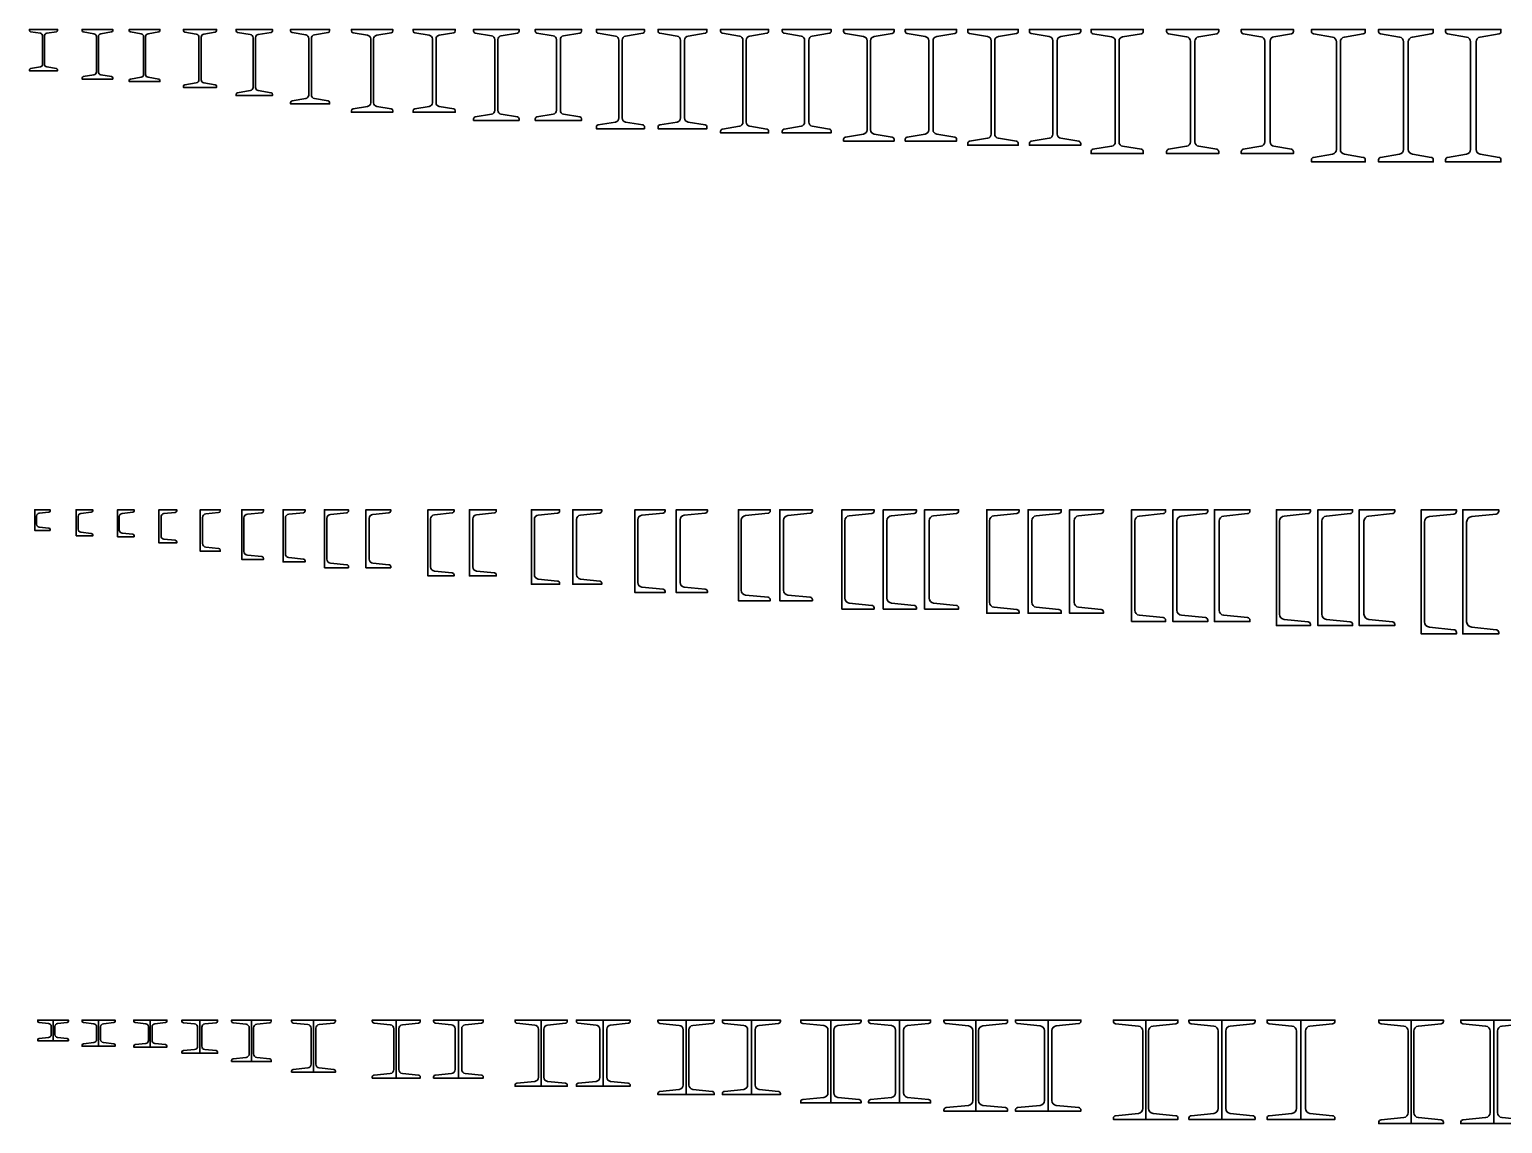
# Model space of a CAD drawing. Header units: millimetres. Extents: x 0 to 76984, y 0 to 13707.
# Drawn here: x 19529 to 23088, y 7452 to 10096 of the extents above; entities that cross this region are included whole.
import ezdxf

# ---------------------------------------------------------------- set-up
doc = ezdxf.new("R2010")
doc.units = ezdxf.units.MM
for name, color, linetype, lineweight in [('1粗实线', 1, 'Continuous', 30), ('5文本', 4, 'Continuous', 18), ('6标注线', 3, 'Continuous', 13)]:
    doc.layers.add(name, color=color, linetype=linetype, lineweight=lineweight)

# ---------------------------------------------------------------- blocks, each defined once
blk = doc.blocks.new('工12.6小肋block', base_point=(200, 0))
at = {"layer": '1粗实线'}
blk.add_lwpolyline([(208.3, 115.7), (234.1, 120, 0.366629), (237, 123.4), (237, 126), (163, 126), (163, 123.4, 0.366629), (165.9, 120), (191.7, 115.7, -0.366629), (197.5, 108.8), (197.5, 17.2, -0.366629), (191.7, 10.3), (165.9, 6, 0.366629), (163, 2.6), (163, 0), (237, 0), (237, 2.6, 0.366629), (234.1, 6), (208.3, 10.3, -0.366629), (202.5, 17.2), (202.5, 108.8, -0.366629)], format="xyb", close=True, dxfattribs=at)
blk = doc.blocks.new('工14小肋block', base_point=(300, 0))
at = {"layer": '1粗实线'}
blk.add_lwpolyline([(309, 11.2, -0.366629), (302.8, 18.6), (302.8, 121.4, -0.366629), (309, 128.8), (336.8, 133.5, 0.366629), (340, 137.2), (340, 140), (260, 140), (260, 137.2, 0.366629), (263.2, 133.5), (291, 128.8, -0.366629), (297.2, 121.4), (297.2, 18.6, -0.366629), (291, 11.2), (263.2, 6.5, 0.366629), (260, 2.8), (260, 0), (340, 0), (340, 2.8, 0.366629), (336.8, 6.5)], format="xyb", close=True, dxfattribs=at)
blk = doc.blocks.new('工16小肋block', base_point=(400, 0))
at = {"layer": '1粗实线'}
blk.add_lwpolyline([(409.7, 147.8), (440.7, 153, 0.366629), (444, 156.9), (444, 160), (356, 160), (356, 156.9, 0.366629), (359.3, 153), (390.3, 147.8, -0.366629), (397, 139.9), (397, 20.1, -0.366629), (390.3, 12.2), (359.3, 7, 0.366629), (356, 3.1), (356, 0), (444, 0), (444, 3.1, 0.366629), (440.7, 7), (409.7, 12.2, -0.366629), (403, 20.1), (403, 139.9, -0.366629)], format="xyb", close=True, dxfattribs=at)
blk = doc.blocks.new('工18小肋block', base_point=(500, 0))
at = {"layer": '1粗实线'}
blk.add_lwpolyline([(543.4, 7.7), (510.4, 13.2, -0.366629), (503.2, 21.5), (503.2, 158.5, -0.366629), (510.4, 166.8), (543.4, 172.3, 0.366629), (547, 176.6), (547, 180), (453, 180), (453, 176.6, 0.366629), (456.6, 172.3), (489.6, 166.8, -0.366629), (496.8, 158.5), (496.8, 21.5, -0.366629), (489.6, 13.2), (456.6, 7.7, 0.366629), (453, 3.4), (453, 0), (547, 0), (547, 3.4, 0.366629)], format="xyb", close=True, dxfattribs=at)
blk = doc.blocks.new('工12小肋block', base_point=(100, 0))
at = {"layer": '1粗实线'}
blk.add_lwpolyline([(108.3, 109.7), (134.1, 114, 0.366629), (137, 117.4), (137, 120), (63, 120), (63, 117.4, 0.366629), (65.9, 114), (91.7, 109.7, -0.366629), (97.5, 102.8), (97.5, 17.2, -0.366629), (91.7, 10.3), (65.9, 6, 0.366629), (63, 2.6), (63, 0), (137, 0), (137, 2.6, 0.366629), (134.1, 6), (108.3, 10.3, -0.366629), (102.5, 17.2), (102.5, 102.8, -0.366629)], format="xyb", close=True, dxfattribs=at)
blk = doc.blocks.new('工20a小肋block', base_point=(600, 0))
at = {"layer": '1粗实线'}
blk.add_lwpolyline([(611, 186), (646.2, 191.8, 0.366629), (650, 196.3), (650, 200), (550, 200), (550, 196.3, 0.366629), (553.8, 191.8), (589, 186, -0.366629), (596.5, 177.1), (596.5, 22.9, -0.366629), (589, 14), (553.8, 8.2, 0.366629), (550, 3.7), (550, 0), (650, 0), (650, 3.7, 0.366629), (646.2, 8.2), (611, 14, -0.366629), (603.5, 22.9), (603.5, 177.1, -0.366629)], format="xyb", close=True, dxfattribs=at)
blk = doc.blocks.new('工20b小肋block', base_point=(800, 0))
at = {"layer": '1粗实线'}
blk.add_lwpolyline([(812, 186), (847.2, 191.8, 0.366629), (851, 196.3), (851, 200), (749, 200), (749, 196.3, 0.366629), (752.8, 191.8), (788, 186, -0.366629), (795.5, 177.1), (795.5, 22.9, -0.366629), (788, 14), (752.8, 8.2, 0.366629), (749, 3.7), (749, 0), (851, 0), (851, 3.7, 0.366629), (847.2, 8.2), (812, 14, -0.366629), (804.5, 22.9), (804.5, 177.1, -0.366629)], format="xyb", close=True, dxfattribs=at)
blk = doc.blocks.new('工22a小肋block', base_point=(950, 0))
at = {"layer": '1粗实线'}
blk.add_lwpolyline([(1001, 211.3, 0.366629), (1005, 216), (1005, 220), (895, 220), (895, 216, 0.366629), (899, 211.3), (938.3, 204.8, -0.366629), (946.2, 195.4), (946.2, 24.6, -0.366629), (938.3, 15.2), (899, 8.7, 0.366629), (895, 4), (895, 0), (1005, 0), (1005, 4, 0.366629), (1001, 8.7), (961.7, 15.2, -0.366629), (953.8, 24.6), (953.8, 195.4, -0.366629), (961.7, 204.8)], format="xyb", close=True, dxfattribs=at)
blk = doc.blocks.new('工22b小肋block', base_point=(1100, 0))
at = {"layer": '1粗实线'}
blk.add_lwpolyline([(1156, 216), (1156, 220), (1044, 220), (1044, 216, 0.366629), (1048, 211.3), (1087.3, 204.8, -0.366629), (1095.2, 195.4), (1095.2, 24.6, -0.366629), (1087.3, 15.2), (1048, 8.7, 0.366629), (1044, 4), (1044, 0), (1156, 0), (1156, 4, 0.366629), (1152, 8.7), (1112.7, 15.2, -0.366629), (1104.8, 24.6), (1104.8, 195.4, -0.366629), (1112.7, 204.8), (1152, 211.3, 0.366629)], format="xyb", close=True, dxfattribs=at)
blk = doc.blocks.new('工24a小肋block', base_point=(1250, 0))
at = {"layer": '1粗实线'}
blk.add_lwpolyline([(1262.4, 223.9), (1303.8, 230.8, 0.366629), (1308, 235.7), (1308, 240), (1192, 240), (1192, 235.7, 0.366629), (1196.2, 230.8), (1237.6, 223.9, -0.366629), (1246, 214), (1246, 26, -0.366629), (1237.6, 16.1), (1196.2, 9.2, 0.366629), (1192, 4.3), (1192, 0), (1308, 0), (1308, 4.3, 0.366629), (1303.8, 9.2), (1262.4, 16.1, -0.366629), (1254, 26), (1254, 214, -0.366629)], format="xyb", close=True, dxfattribs=at)
blk = doc.blocks.new('工24b小肋block', base_point=(1400, 0))
at = {"layer": '1粗实线'}
blk.add_lwpolyline([(1413.4, 223.9), (1454.8, 230.8, 0.366629), (1459, 235.7), (1459, 240), (1341, 240), (1341, 235.7, 0.366629), (1345.2, 230.8), (1386.6, 223.9, -0.366629), (1395, 214), (1395, 26, -0.366629), (1386.6, 16.1), (1345.2, 9.2, 0.366629), (1341, 4.3), (1341, 0), (1459, 0), (1459, 4.3, 0.366629), (1454.8, 9.2), (1413.4, 16.1, -0.366629), (1405, 26), (1405, 214, -0.366629)], format="xyb", close=True, dxfattribs=at)
blk = doc.blocks.new('工25a小肋block', base_point=(1550, 0))
at = {"layer": '1粗实线'}
blk.add_lwpolyline([(1554, 224, -0.366629), (1562.4, 233.9), (1603.8, 240.8, 0.366629), (1608, 245.7), (1608, 250), (1492, 250), (1492, 245.7, 0.366629), (1496.2, 240.8), (1537.6, 233.9, -0.366629), (1546, 224), (1546, 26, -0.366629), (1537.6, 16.1), (1496.2, 9.2, 0.366629), (1492, 4.3), (1492, 0), (1608, 0), (1608, 4.3, 0.366629), (1603.8, 9.2), (1562.4, 16.1, -0.366629), (1554, 26)], format="xyb", close=True, dxfattribs=at)
blk = doc.blocks.new('工25b小肋block', base_point=(1700, 0))
at = {"layer": '1粗实线'}
blk.add_lwpolyline([(1713.4, 233.9), (1754.8, 240.8, 0.366629), (1759, 245.7), (1759, 250), (1641, 250), (1641, 245.7, 0.366629), (1645.2, 240.8), (1686.6, 233.9, -0.366629), (1695, 224), (1695, 26, -0.366629), (1686.6, 16.1), (1645.2, 9.2, 0.366629), (1641, 4.3), (1641, 0), (1759, 0), (1759, 4.3, 0.366629), (1754.8, 9.2), (1713.4, 16.1, -0.366629), (1705, 26), (1705, 224, -0.366629)], format="xyb", close=True, dxfattribs=at)
blk = doc.blocks.new('工27a小肋block', base_point=(1850, 0))
at = {"layer": '1粗实线'}
blk.add_lwpolyline([(1911, 265.5), (1911, 270), (1789, 270), (1789, 265.5, 0.366629), (1793.4, 260.3), (1837, 253, -0.366629), (1845.8, 242.7), (1845.8, 27.3, -0.366629), (1837, 17), (1793.4, 9.7, 0.366629), (1789, 4.5), (1789, 0), (1911, 0), (1911, 4.5, 0.366629), (1906.6, 9.7), (1863, 17, -0.366629), (1854.2, 27.3), (1854.2, 242.7, -0.366629), (1863, 253), (1906.6, 260.3, 0.366629)], format="xyb", close=True, dxfattribs=at)
blk = doc.blocks.new('工27b小肋block', base_point=(2000, 0))
at = {"layer": '1粗实线'}
blk.add_lwpolyline([(2057.6, 260.3, 0.366629), (2062, 265.5), (2062, 270), (1938, 270), (1938, 265.5, 0.366629), (1942.4, 260.3), (1986, 253, -0.366629), (1994.8, 242.7), (1994.8, 27.3, -0.366629), (1986, 17), (1942.4, 9.7, 0.366629), (1938, 4.5), (1938, 0), (2062, 0), (2062, 4.5, 0.366629), (2057.6, 9.7), (2014, 17, -0.366629), (2005.2, 27.3), (2005.2, 242.7, -0.366629), (2014, 253)], format="xyb", close=True, dxfattribs=at)
blk = doc.blocks.new('工28a小肋block', base_point=(2150, 0))
at = {"layer": '1粗实线'}
blk.add_lwpolyline([(2163, 263), (2206.6, 270.3, 0.366629), (2211, 275.5), (2211, 280), (2089, 280), (2089, 275.5, 0.366629), (2093.4, 270.3), (2137, 263, -0.366629), (2145.8, 252.7), (2145.8, 27.3, -0.366629), (2137, 17), (2093.4, 9.7, 0.366629), (2089, 4.5), (2089, 0), (2211, 0), (2211, 4.5, 0.366629), (2206.6, 9.7), (2163, 17, -0.366629), (2154.2, 27.3), (2154.2, 252.7, -0.366629)], format="xyb", close=True, dxfattribs=at)
blk = doc.blocks.new('工28b小肋block', base_point=(2300, 0))
at = {"layer": '1粗实线'}
blk.add_lwpolyline([(2314, 263), (2357.6, 270.3, 0.366629), (2362, 275.5), (2362, 280), (2238, 280), (2238, 275.5, 0.366629), (2242.4, 270.3), (2286, 263, -0.366629), (2294.8, 252.7), (2294.8, 27.3, -0.366629), (2286, 17), (2242.4, 9.7, 0.366629), (2238, 4.5), (2238, 0), (2362, 0), (2362, 4.5, 0.366629), (2357.6, 9.7), (2314, 17, -0.366629), (2305.2, 27.3), (2305.2, 252.7, -0.366629)], format="xyb", close=True, dxfattribs=at)
blk = doc.blocks.new('工30a小肋block', base_point=(2450, 0))
at = {"layer": '1粗实线'}
blk.add_lwpolyline([(2454.5, 271.8, -0.366629), (2463.3, 282.2), (2508.6, 289.7, 0.366629), (2513, 295), (2513, 300), (2387, 300), (2387, 295, 0.366629), (2391.4, 289.7), (2436.7, 282.2, -0.366629), (2445.5, 271.8), (2445.5, 28.2, -0.366629), (2436.7, 17.8), (2391.4, 10.3, 0.366629), (2387, 5), (2387, 0), (2513, 0), (2513, 5, 0.366629), (2508.6, 10.3), (2463.3, 17.8, -0.366629), (2454.5, 28.2)], format="xyb", close=True, dxfattribs=at)
blk = doc.blocks.new('槽5小肋block', base_point=(-500, 0))
at = {"layer": '1粗实线'}
blk.add_lwpolyline([(-489.2, 42), (-466.2, 44.3, 0.385314), (-463, 47.8), (-463, 50), (-500, 50), (-500, 0), (-463, 0), (-463, 2.2, 0.385314), (-466.2, 5.7), (-489.2, 8, -0.385314), (-495.5, 15), (-495.5, 35, -0.385314)], format="xyb", close=True, dxfattribs=at)
blk = doc.blocks.new('槽6.3小肋block', base_point=(100, -500))
at = {"layer": '1粗实线'}
blk.add_lwpolyline([(100, -500), (140, -500), (140, -497.7, 0.385314), (136.6, -493.9), (111.6, -491.4, -0.385314), (104.8, -484), (104.8, -453, -0.385314), (111.6, -445.6), (136.6, -443.1, 0.385314), (140, -439.3), (140, -437), (100, -437)], format="xyb", close=True, dxfattribs=at)
blk = doc.blocks.new('槽6.5小肋block', base_point=(200, -500))
at = {"layer": '1粗实线'}
blk.add_lwpolyline([(200, -500), (240, -500), (240, -497.7, 0.385314), (236.6, -493.9), (211.1, -491.4, -0.385314), (204.3, -483.9), (204.3, -451.1, -0.385314), (211.1, -443.6), (236.6, -441.1, 0.385314), (240, -437.3), (240, -435), (200, -435)], format="xyb", close=True, dxfattribs=at)
blk = doc.blocks.new('槽10小肋block', base_point=(400, -500))
at = {"layer": '1粗实线'}
blk.add_lwpolyline([(444.2, -406.7, 0.385314), (448, -402.6), (448, -400), (400, -400), (400, -500), (448, -500), (448, -497.4, 0.385314), (444.2, -493.3), (413, -490.1, -0.385314), (405.3, -481.7), (405.3, -418.3, -0.385314), (413, -409.9)], format="xyb", close=True, dxfattribs=at)
blk = doc.blocks.new('槽12小肋block', base_point=(500, -500))
at = {"layer": '1粗实线'}
blk.add_lwpolyline([(548.9, -493), (513.6, -489.4, -0.385314), (505.5, -480.5), (505.5, -399.5, -0.385314), (513.6, -390.6), (548.9, -387, 0.385314), (553, -382.6), (553, -380), (500, -380), (500, -500), (553, -500), (553, -497.4, 0.385314)], format="xyb", close=True, dxfattribs=at)
blk = doc.blocks.new('槽12.6小肋block', base_point=(600, -500))
at = {"layer": '1粗实线'}
blk.add_lwpolyline([(648.9, -493), (613.6, -489.4, -0.385314), (605.5, -480.5), (605.5, -393.5, -0.385314), (613.6, -384.6), (648.9, -381, 0.385314), (653, -376.6), (653, -374), (600, -374), (600, -500), (653, -500), (653, -497.4, 0.385314)], format="xyb", close=True, dxfattribs=at)
blk = doc.blocks.new('槽14a小肋block', base_point=(700, -500))
at = {"layer": '1粗实线'}
blk.add_lwpolyline([(700, -500), (758, -500), (758, -497.4, 0.385314), (753.7, -492.7), (714.6, -488.8, -0.385314), (706, -479.3), (706, -380.7, -0.385314), (714.6, -371.2), (753.7, -367.3, 0.385314), (758, -362.6), (758, -360), (700, -360)], format="xyb", close=True, dxfattribs=at)
blk = doc.blocks.new('槽14b小肋block', base_point=(800, -500))
at = {"layer": '1粗实线'}
blk.add_lwpolyline([(800, -500), (860, -500), (860, -497.4, 0.385314), (855.7, -492.7), (816.6, -488.8, -0.385314), (808, -479.3), (808, -380.7, -0.385314), (816.6, -371.2), (855.7, -367.3, 0.385314), (860, -362.6), (860, -360), (800, -360)], format="xyb", close=True, dxfattribs=at)
blk = doc.blocks.new('槽16a小肋block', base_point=(900, -500))
at = {"layer": '1粗实线'}
blk.add_lwpolyline([(915.5, -351.9), (958.5, -347.6, 0.385314), (963, -342.7), (963, -340), (900, -340), (900, -500), (963, -500), (963, -497.3, 0.385314), (958.5, -492.4), (915.5, -488.1, -0.385314), (906.5, -478.1), (906.5, -361.9, -0.385314)], format="xyb", close=True, dxfattribs=at)
blk = doc.blocks.new('槽16b小肋block', base_point=(1000, -500))
at = {"layer": '1粗实线'}
blk.add_lwpolyline([(1060.5, -347.6, 0.385314), (1065, -342.7), (1065, -340), (1000, -340), (1000, -500), (1065, -500), (1065, -497.3, 0.385314), (1060.5, -492.4), (1017.5, -488.1, -0.385314), (1008.5, -478.1), (1008.5, -361.9, -0.385314), (1017.5, -351.9)], format="xyb", close=True, dxfattribs=at)
blk = doc.blocks.new('槽18a小肋block', base_point=(1100, -500))
at = {"layer": '1粗实线'}
blk.add_lwpolyline([(1163.3, -327.9, 0.385314), (1168, -322.7), (1168, -320), (1100, -320), (1100, -500), (1168, -500), (1168, -497.3, 0.385314), (1163.3, -492.1), (1116.5, -487.4, -0.385314), (1107, -476.9), (1107, -343.1, -0.385314), (1116.5, -332.6)], format="xyb", close=True, dxfattribs=at)
blk = doc.blocks.new('槽18b小肋block', base_point=(1200, -500))
at = {"layer": '1粗实线'}
blk.add_lwpolyline([(1218.5, -332.6), (1265.3, -327.9, 0.385314), (1270, -322.7), (1270, -320), (1200, -320), (1200, -500), (1270, -500), (1270, -497.3, 0.385314), (1265.3, -492.1), (1218.5, -487.4, -0.385314), (1209, -476.9), (1209, -343.1, -0.385314)], format="xyb", close=True, dxfattribs=at)
blk = doc.blocks.new('槽20a小肋block', base_point=(1300, -500))
at = {"layer": '1粗实线'}
blk.add_lwpolyline([(1368, -308.2, 0.385314), (1373, -302.7), (1373, -300), (1300, -300), (1300, -500), (1373, -500), (1373, -497.3, 0.385314), (1368, -491.8), (1316.9, -486.7, -0.385314), (1307, -475.7), (1307, -324.3, -0.385314), (1316.9, -313.3)], format="xyb", close=True, dxfattribs=at)
blk = doc.blocks.new('槽20b小肋block', base_point=(1400, -500))
at = {"layer": '1粗实线'}
blk.add_lwpolyline([(1418.9, -313.3), (1470, -308.2, 0.385314), (1475, -302.7), (1475, -300), (1400, -300), (1400, -500), (1475, -500), (1475, -497.3, 0.385314), (1470, -491.8), (1418.9, -486.7, -0.385314), (1409, -475.7), (1409, -324.3, -0.385314)], format="xyb", close=True, dxfattribs=at)
blk = doc.blocks.new('槽22a小肋block', base_point=(1500, -500))
at = {"layer": '1粗实线'}
blk.add_lwpolyline([(1571.8, -288.5, 0.385314), (1577, -282.8), (1577, -280), (1500, -280), (1500, -500), (1577, -500), (1577, -497.2, 0.385314), (1571.8, -491.5), (1517.4, -486, -0.385314), (1507, -474.6), (1507, -305.4, -0.385314), (1517.4, -294)], format="xyb", close=True, dxfattribs=at)
blk = doc.blocks.new('槽22b小肋block', base_point=(1600, -500))
at = {"layer": '1粗实线'}
blk.add_lwpolyline([(1673.8, -491.5), (1619.4, -486, -0.385314), (1609, -474.6), (1609, -305.4, -0.385314), (1619.4, -294), (1673.8, -288.5, 0.385314), (1679, -282.8), (1679, -280), (1600, -280), (1600, -500), (1679, -500), (1679, -497.2, 0.385314)], format="xyb", close=True, dxfattribs=at)
blk = doc.blocks.new('槽24a小肋block', base_point=(1700, -500))
at = {"layer": '1粗实线'}
blk.add_lwpolyline([(1717.8, -274.5), (1772.6, -269, 0.385314), (1778, -263), (1778, -260), (1700, -260), (1700, -500), (1778, -500), (1778, -497, 0.385314), (1772.6, -491), (1717.8, -485.5, -0.385314), (1707, -473.6), (1707, -286.4, -0.385314)], format="xyb", close=True, dxfattribs=at)
blk = doc.blocks.new('槽24b小肋block', base_point=(1800, -500))
at = {"layer": '1粗实线'}
blk.add_lwpolyline([(1800, -500), (1880, -500), (1880, -497, 0.385314), (1874.6, -491), (1819.8, -485.5, -0.385314), (1809, -473.6), (1809, -286.4, -0.385314), (1819.8, -274.5), (1874.6, -269, 0.385314), (1880, -263), (1880, -260), (1800, -260)], format="xyb", close=True, dxfattribs=at)
blk = doc.blocks.new('槽24c小肋block', base_point=(1900, -500))
at = {"layer": '1粗实线'}
blk.add_lwpolyline([(1976.6, -269, 0.385314), (1982, -263), (1982, -260), (1900, -260), (1900, -500), (1982, -500), (1982, -497, 0.385314), (1976.6, -491), (1921.8, -485.5, -0.385314), (1911, -473.6), (1911, -286.4, -0.385314), (1921.8, -274.5)], format="xyb", close=True, dxfattribs=at)
blk = doc.blocks.new('槽25a小肋block', base_point=(2000, -500))
at = {"layer": '1粗实线'}
blk.add_lwpolyline([(2078, -253), (2078, -250), (2000, -250), (2000, -500), (2078, -500), (2078, -497, 0.385314), (2072.6, -491), (2017.8, -485.5, -0.385314), (2007, -473.6), (2007, -276.4, -0.385314), (2017.8, -264.5), (2072.6, -259, 0.385314)], format="xyb", close=True, dxfattribs=at)
blk = doc.blocks.new('槽25b小肋block', base_point=(2100, -500))
at = {"layer": '1粗实线'}
blk.add_lwpolyline([(2174.6, -491), (2119.8, -485.5, -0.385314), (2109, -473.6), (2109, -276.4, -0.385314), (2119.8, -264.5), (2174.6, -259, 0.385314), (2180, -253), (2180, -250), (2100, -250), (2100, -500), (2180, -500), (2180, -497, 0.385314)], format="xyb", close=True, dxfattribs=at)
blk = doc.blocks.new('槽25c小肋block', base_point=(2200, -500))
at = {"layer": '1粗实线'}
blk.add_lwpolyline([(2282, -253), (2282, -250), (2200, -250), (2200, -500), (2282, -500), (2282, -497, 0.385314), (2276.6, -491), (2221.8, -485.5, -0.385314), (2211, -473.6), (2211, -276.4, -0.385314), (2221.8, -264.5), (2276.6, -259, 0.385314)], format="xyb", close=True, dxfattribs=at)
blk = doc.blocks.new('槽27a小肋block', base_point=(2300, -500))
at = {"layer": '1粗实线'}
blk.add_lwpolyline([(2300, -500), (2382, -500), (2382, -496.8, 0.385314), (2376.4, -490.7), (2318.8, -484.9, -0.385314), (2307.5, -472.5), (2307.5, -257.5, -0.385314), (2318.8, -245.1), (2376.4, -239.3, 0.385314), (2382, -233.2), (2382, -230), (2300, -230)], format="xyb", close=True, dxfattribs=at)
blk = doc.blocks.new('槽27b小肋block', base_point=(2400, -500))
at = {"layer": '1粗实线'}
blk.add_lwpolyline([(2420.8, -484.9, -0.385314), (2409.5, -472.5), (2409.5, -257.5, -0.385314), (2420.8, -245.1), (2478.4, -239.3, 0.385314), (2484, -233.2), (2484, -230), (2400, -230), (2400, -500), (2484, -500), (2484, -496.8, 0.385314), (2478.4, -490.7)], format="xyb", close=True, dxfattribs=at)
blk = doc.blocks.new('槽27c小肋block', base_point=(2500, -500))
at = {"layer": '1粗实线'}
blk.add_lwpolyline([(2522.8, -245.1), (2580.4, -239.3, 0.385314), (2586, -233.2), (2586, -230), (2500, -230), (2500, -500), (2586, -500), (2586, -496.8, 0.385314), (2580.4, -490.7), (2522.8, -484.9, -0.385314), (2511.5, -472.5), (2511.5, -257.5, -0.385314)], format="xyb", close=True, dxfattribs=at)
blk = doc.blocks.new('槽28a小肋block', base_point=(2600, -500))
at = {"layer": '1粗实线'}
blk.add_lwpolyline([(2676.4, -229.3, 0.385314), (2682, -223.2), (2682, -220), (2600, -220), (2600, -500), (2682, -500), (2682, -496.8, 0.385314), (2676.4, -490.7), (2618.8, -484.9, -0.385314), (2607.5, -472.5), (2607.5, -247.5, -0.385314), (2618.8, -235.1)], format="xyb", close=True, dxfattribs=at)
blk = doc.blocks.new('槽28b小肋block', base_point=(2700, -500))
at = {"layer": '1粗实线'}
blk.add_lwpolyline([(2720.8, -484.9, -0.385314), (2709.5, -472.5), (2709.5, -247.5, -0.385314), (2720.8, -235.1), (2778.4, -229.3, 0.385314), (2784, -223.2), (2784, -220), (2700, -220), (2700, -500), (2784, -500), (2784, -496.8, 0.385314), (2778.4, -490.7)], format="xyb", close=True, dxfattribs=at)
blk = doc.blocks.new('槽28c小肋block', base_point=(2800, -500))
at = {"layer": '1粗实线'}
blk.add_lwpolyline([(2880.4, -229.3, 0.385314), (2886, -223.2), (2886, -220), (2800, -220), (2800, -500), (2886, -500), (2886, -496.8, 0.385314), (2880.4, -490.7), (2822.8, -484.9, -0.385314), (2811.5, -472.5), (2811.5, -247.5, -0.385314), (2822.8, -235.1)], format="xyb", close=True, dxfattribs=at)
blk = doc.blocks.new('槽30a小肋block', base_point=(2900, -500))
at = {"layer": '1粗实线'}
blk.add_lwpolyline([(2978.9, -210.2, 0.385314), (2985, -203.5), (2985, -200), (2900, -200), (2900, -500), (2985, -500), (2985, -496.5, 0.385314), (2978.9, -489.8), (2919.7, -483.8, -0.385314), (2907.5, -470.4), (2907.5, -229.6, -0.385314), (2919.7, -216.2)], format="xyb", close=True, dxfattribs=at)
blk = doc.blocks.new('槽30b小肋block', base_point=(3000, -500))
at = {"layer": '1粗实线'}
blk.add_lwpolyline([(3080.9, -489.8), (3021.7, -483.8, -0.385314), (3009.5, -470.4), (3009.5, -229.6, -0.385314), (3021.7, -216.2), (3080.9, -210.2, 0.385314), (3087, -203.5), (3087, -200), (3000, -200), (3000, -500), (3087, -500), (3087, -496.5, 0.385314)], format="xyb", close=True, dxfattribs=at)
blk = doc.blocks.new('槽8小肋block', base_point=(300, -500))
at = {"layer": '1粗实线'}
blk.add_lwpolyline([(312.2, -429.2), (339.4, -426.5, 0.385314), (343, -422.5), (343, -420), (300, -420), (300, -500), (343, -500), (343, -497.5, 0.385314), (339.4, -493.5), (312.2, -490.8, -0.385314), (305, -482.9), (305, -437.1, -0.385314)], format="xyb", close=True, dxfattribs=at)
blk = doc.blocks.new('双槽5小肋block')
at = {"layer": '1粗实线'}
blk.add_lwpolyline([(-10.8, 42, -0.385314), (-4.5, 35), (-4.5, 15, -0.385314), (-10.8, 8), (-33.8, 5.7, 0.385314), (-37, 2.2), (-37, 0), (37, 0), (37, 2.2, 0.385314), (33.8, 5.7), (10.8, 8, -0.385314), (4.5, 15), (4.5, 35, -0.385314), (10.8, 42), (33.8, 44.3, 0.385314), (37, 47.8), (37, 50), (-37, 50), (-37, 47.8, 0.385314), (-33.8, 44.3)], format="xyb", close=True, dxfattribs=at)
blk.add_lwpolyline([(0, 0), (0, 50)], dxfattribs=at)
blk = doc.blocks.new('双槽6.3小肋block')
at = {"layer": '1粗实线'}
blk.add_lwpolyline([(11.6, 54.4), (36.6, 56.9, 0.385314), (40, 60.7), (40, 63), (-40, 63), (-40, 60.7, 0.385314), (-36.6, 56.9), (-11.6, 54.4, -0.385314), (-4.8, 47), (-4.8, 16, -0.385314), (-11.6, 8.6), (-36.6, 6.1, 0.385314), (-40, 2.3), (-40, 0), (40, 0), (40, 2.3, 0.385314), (36.6, 6.1), (11.6, 8.6, -0.385314), (4.8, 16), (4.8, 47, -0.385314)], format="xyb", close=True, dxfattribs=at)
blk.add_lwpolyline([(0, 0), (0, 63)], dxfattribs=at)
blk = doc.blocks.new('双槽8小肋block', base_point=(1269.3, -683.5))
at = {"layer": '1粗实线'}
blk.add_lwpolyline([(1226.3, -683.5), (1312.3, -683.5), (1312.3, -681, 0.385314), (1308.7, -677), (1281.5, -674.3, -0.385314), (1274.3, -666.4), (1274.3, -620.6, -0.385314), (1281.5, -612.7), (1308.7, -610, 0.385314), (1312.3, -606), (1312.3, -603.5), (1226.3, -603.5), (1226.3, -606, 0.385314), (1229.9, -610), (1257.1, -612.7, -0.385314), (1264.3, -620.6), (1264.3, -666.4, -0.385314), (1257.1, -674.3), (1229.9, -677, 0.385314), (1226.3, -681)], format="xyb", close=True, dxfattribs=at)
blk.add_lwpolyline([(1269.3, -683.5), (1269.3, -603.5)], dxfattribs=at)
blk = doc.blocks.new('双槽10小肋block', base_point=(1402.1, -715.7))
at = {"layer": '1粗实线'}
blk.add_lwpolyline([(1354.1, -715.7), (1450.1, -715.7), (1450.1, -713.2, 0.385314), (1446.3, -709), (1415, -705.9, -0.385314), (1407.4, -697.4), (1407.4, -634.1, -0.385314), (1415, -625.6), (1446.3, -622.5, 0.385314), (1450.1, -618.3), (1450.1, -615.7), (1354.1, -615.7), (1354.1, -618.3, 0.385314), (1357.9, -622.5), (1389.1, -625.6, -0.385314), (1396.8, -634.1), (1396.8, -697.4, -0.385314), (1389.1, -705.9), (1357.9, -709, 0.385314), (1354.1, -713.2)], format="xyb", close=True, dxfattribs=at)
blk.add_lwpolyline([(1402.1, -715.7), (1402.1, -615.7)], dxfattribs=at)
blk = doc.blocks.new('双槽12.6小肋block', base_point=(1510.9, -738.1))
at = {"layer": '1粗实线'}
blk.add_lwpolyline([(1457.9, -738.1), (1563.9, -738.1), (1563.9, -735.6, 0.385314), (1559.8, -731.1), (1524.5, -727.6, -0.385314), (1516.4, -718.6), (1516.4, -631.7, -0.385314), (1524.5, -622.7), (1559.8, -619.2, 0.385314), (1563.9, -614.7), (1563.9, -612.1), (1457.9, -612.1), (1457.9, -614.7, 0.385314), (1462, -619.2), (1497.3, -622.7, -0.385314), (1505.4, -631.7), (1505.4, -718.6, -0.385314), (1497.3, -727.6), (1462, -731.1, 0.385314), (1457.9, -735.6)], format="xyb", close=True, dxfattribs=at)
blk.add_lwpolyline([(1510.9, -738.1), (1510.9, -612.1)], dxfattribs=at)
blk = doc.blocks.new('工10小肋block')
at = {"layer": '1粗实线'}
blk.add_lwpolyline([(7.7, 90.7), (31.2, 94.6, 0.366629), (34, 97.8), (34, 100), (-34, 100), (-34, 97.8, 0.366629), (-31.2, 94.6), (-7.7, 90.7, -0.366629), (-2.2, 84.2), (-2.2, 15.8, -0.366629), (-7.7, 9.3), (-31.2, 5.4, 0.366629), (-34, 2.2), (-34, 0), (34, 0), (34, 2.2, 0.366629), (31.2, 5.4), (7.7, 9.3, -0.366629), (2.2, 15.8), (2.2, 84.2, -0.366629)], format="xyb", close=True, dxfattribs=at)
blk = doc.blocks.new('双槽14b小肋block')
at = {"layer": '1粗实线'}
blk.add_lwpolyline([(-16.6, 128.8, -0.385314), (-8, 119.3), (-8, 20.7, -0.385314), (-16.6, 11.2), (-55.7, 7.3, 0.385314), (-60, 2.6), (-60, 0), (60, 0), (60, 2.6, 0.385314), (55.7, 7.3), (16.6, 11.2, -0.385314), (8, 20.7), (8, 119.3, -0.385314), (16.6, 128.8), (55.7, 132.7, 0.385314), (60, 137.4), (60, 140), (-60, 140), (-60, 137.4, 0.385314), (-55.7, 132.7)], format="xyb", close=True, dxfattribs=at)
blk.add_lwpolyline([(0, 0), (0, 140)], dxfattribs=at)
blk = doc.blocks.new('双槽14a小肋block')
at = {"layer": '1粗实线'}
blk.add_lwpolyline([(14.6, 128.8), (53.7, 132.7, 0.385314), (58, 137.4), (58, 140), (-58, 140), (-58, 137.4, 0.385314), (-53.7, 132.7), (-14.6, 128.8, -0.385314), (-6, 119.3), (-6, 20.7, -0.385314), (-14.6, 11.2), (-53.7, 7.3, 0.385314), (-58, 2.6), (-58, 0), (58, 0), (58, 2.6, 0.385314), (53.7, 7.3), (14.6, 11.2, -0.385314), (6, 20.7), (6, 119.3, -0.385314)], format="xyb", close=True, dxfattribs=at)
blk.add_lwpolyline([(0, 0), (0, 140)], dxfattribs=at)
blk = doc.blocks.new('双槽16a小肋block')
at = {"layer": '1粗实线'}
blk.add_lwpolyline([(58.5, 152.4, 0.385314), (63, 157.3), (63, 160), (-63, 160), (-63, 157.3, 0.385314), (-58.5, 152.4), (-15.5, 148.1, -0.385314), (-6.5, 138.1), (-6.5, 21.9, -0.385314), (-15.5, 11.9), (-58.5, 7.6, 0.385314), (-63, 2.7), (-63, 0), (63, 0), (63, 2.7, 0.385314), (58.5, 7.6), (15.5, 11.9, -0.385314), (6.5, 21.9), (6.5, 138.1, -0.385314), (15.5, 148.1)], format="xyb", close=True, dxfattribs=at)
blk.add_lwpolyline([(0, 0), (0, 160)], dxfattribs=at)
blk = doc.blocks.new('双槽16b小肋block')
at = {"layer": '1粗实线'}
blk.add_lwpolyline([(-17.5, 11.9), (-60.5, 7.6, 0.385314), (-65, 2.7), (-65, 0), (65, 0), (65, 2.7, 0.385314), (60.5, 7.6), (17.5, 11.9, -0.385314), (8.5, 21.9), (8.5, 138.1, -0.385314), (17.5, 148.1), (60.5, 152.4, 0.385314), (65, 157.3), (65, 160), (-65, 160), (-65, 157.3, 0.385314), (-60.5, 152.4), (-17.5, 148.1, -0.385314), (-8.5, 138.1), (-8.5, 21.9, -0.385314)], format="xyb", close=True, dxfattribs=at)
blk.add_lwpolyline([(0, 0), (0, 160)], dxfattribs=at)
blk = doc.blocks.new('双槽18a小肋block')
at = {"layer": '1粗实线'}
blk.add_lwpolyline([(-16.5, 167.4, -0.385314), (-7, 156.9), (-7, 23.1, -0.385314), (-16.5, 12.6), (-63.3, 7.9, 0.385314), (-68, 2.7), (-68, 0), (68, 0), (68, 2.7, 0.385314), (63.3, 7.9), (16.5, 12.6, -0.385314), (7, 23.1), (7, 156.9, -0.385314), (16.5, 167.4), (63.3, 172.1, 0.385314), (68, 177.3), (68, 180), (-68, 180), (-68, 177.3, 0.385314), (-63.3, 172.1)], format="xyb", close=True, dxfattribs=at)
blk.add_lwpolyline([(0, 0), (0, 180)], dxfattribs=at)
blk = doc.blocks.new('双槽18b小肋block')
at = {"layer": '1粗实线'}
blk.add_lwpolyline([(-18.5, 167.4, -0.385314), (-9, 156.9), (-9, 23.1, -0.385314), (-18.5, 12.6), (-65.3, 7.9, 0.385314), (-70, 2.7), (-70, 0), (70, 0), (70, 2.7, 0.385314), (65.3, 7.9), (18.5, 12.6, -0.385314), (9, 23.1), (9, 156.9, -0.385314), (18.5, 167.4), (65.3, 172.1, 0.385314), (70, 177.3), (70, 180), (-70, 180), (-70, 177.3, 0.385314), (-65.3, 172.1)], format="xyb", close=True, dxfattribs=at)
blk.add_lwpolyline([(0, 0), (0, 180)], dxfattribs=at)
blk = doc.blocks.new('双槽20a小肋block')
at = {"layer": '1粗实线'}
blk.add_lwpolyline([(16.9, 186.7), (68, 191.8, 0.385314), (73, 197.3), (73, 200), (-73, 200), (-73, 197.3, 0.385314), (-68, 191.8), (-16.9, 186.7, -0.385314), (-7, 175.7), (-7, 24.3, -0.385314), (-16.9, 13.3), (-68, 8.2, 0.385314), (-73, 2.7), (-73, 0), (73, 0), (73, 2.7, 0.385314), (68, 8.2), (16.9, 13.3, -0.385314), (7, 24.3), (7, 175.7, -0.385314)], format="xyb", close=True, dxfattribs=at)
blk.add_lwpolyline([(0, 0), (0, 200)], dxfattribs=at)
blk = doc.blocks.new('双槽20b小肋block')
at = {"layer": '1粗实线'}
blk.add_lwpolyline([(19.4, 186.7), (70, 191.8, 0.385314), (75, 197.3), (75, 200), (-75, 200), (-75, 197.3, 0.385314), (-70, 191.8), (-19.4, 186.7, -0.385314), (-9.5, 175.8), (-9.5, 24.2, -0.385314), (-19.4, 13.3), (-70, 8.2, 0.385314), (-75, 2.7), (-75, 0), (75, 0), (75, 2.7, 0.385314), (70, 8.2), (19.4, 13.3, -0.385314), (9.5, 24.2), (9.5, 175.8, -0.385314)], format="xyb", close=True, dxfattribs=at)
blk.add_lwpolyline([(0, 0), (0, 200)], dxfattribs=at)
blk = doc.blocks.new('双槽22a小肋block')
at = {"layer": '1粗实线'}
blk.add_lwpolyline([(77, 2.8, 0.385314), (71.8, 8.5), (17.4, 14, -0.385314), (7, 25.4), (7, 194.6, -0.385314), (17.4, 206), (71.8, 211.5, 0.385314), (77, 217.2), (77, 220), (-77, 220), (-77, 217.2, 0.385314), (-71.8, 211.5), (-17.4, 206, -0.385314), (-7, 194.6), (-7, 25.4, -0.385314), (-17.4, 14), (-71.8, 8.5, 0.385314), (-77, 2.8), (-77, 0), (77, 0)], format="xyb", close=True, dxfattribs=at)
blk.add_lwpolyline([(0, 0), (0, 220)], dxfattribs=at)
blk = doc.blocks.new('双槽22b小肋block')
at = {"layer": '1粗实线'}
blk.add_lwpolyline([(19.4, 206), (73.8, 211.5, 0.385314), (79, 217.2), (79, 220), (-79, 220), (-79, 217.2, 0.385314), (-73.8, 211.5), (-19.4, 206, -0.385314), (-9, 194.6), (-9, 25.4, -0.385314), (-19.4, 14), (-73.8, 8.5, 0.385314), (-79, 2.8), (-79, 0), (79, 0), (79, 2.8, 0.385314), (73.8, 8.5), (19.4, 14, -0.385314), (9, 25.4), (9, 194.6, -0.385314)], format="xyb", close=True, dxfattribs=at)
blk.add_lwpolyline([(0, 0), (0, 220)], dxfattribs=at)
blk = doc.blocks.new('双槽25a小肋block')
at = {"layer": '1粗实线'}
blk.add_lwpolyline([(78, 247), (78, 250), (-78, 250), (-78, 247, 0.385314), (-72.6, 241), (-17.8, 235.5, -0.385314), (-7, 223.6), (-7, 26.4, -0.385314), (-17.8, 14.5), (-72.6, 9, 0.385314), (-78, 3), (-78, 0), (78, 0), (78, 3, 0.385314), (72.6, 9), (17.8, 14.5, -0.385314), (7, 26.4), (7, 223.6, -0.385314), (17.8, 235.5), (72.6, 241, 0.385314)], format="xyb", close=True, dxfattribs=at)
blk.add_lwpolyline([(0, 0), (0, 250)], dxfattribs=at)
blk = doc.blocks.new('双槽25b小肋block')
at = {"layer": '1粗实线'}
blk.add_lwpolyline([(80, 247), (80, 250), (-80, 250), (-80, 247, 0.385314), (-74.6, 241), (-19.8, 235.5, -0.385314), (-9, 223.6), (-9, 26.4, -0.385314), (-19.8, 14.5), (-74.6, 9, 0.385314), (-80, 3), (-80, 0), (80, 0), (80, 3, 0.385314), (74.6, 9), (19.8, 14.5, -0.385314), (9, 26.4), (9, 223.6, -0.385314), (19.8, 235.5), (74.6, 241, 0.385314)], format="xyb", close=True, dxfattribs=at)
blk.add_lwpolyline([(0, 0), (0, 250)], dxfattribs=at)
blk = doc.blocks.new('实心闭合')
at = {"layer": '6标注线'}
blk.add_solid([(-1.5, 0.25), (-1.5, -0.25), (0, 0)], dxfattribs=at)
blk = doc.blocks.new('工30b小肋block')
at = {"layer": '1粗实线'}
blk.add_lwpolyline([(63, 295.1), (63, 300), (-63, 300), (-63, 295.1, 0.366629), (-58.4, 289.6), (-14.7, 282.3, -0.366629), (-5.5, 271.5), (-5.5, 28.5, -0.366629), (-14.7, 17.7), (-58.4, 10.4, 0.366629), (-63, 4.9), (-63, 0), (63, 0), (63, 4.9, 0.366629), (58.4, 10.4), (14.7, 17.7, -0.366629), (5.5, 28.5), (5.5, 271.5, -0.366629), (14.7, 282.3), (58.4, 289.6, 0.366629)], format="xyb", close=True, dxfattribs=at)
blk = doc.blocks.new('工30c小肋block')
at = {"layer": '1粗实线'}
blk.add_lwpolyline([(63, 295), (63, 300), (-63, 300), (-63, 295, 0.366629), (-58.4, 289.5), (-15.7, 282.4, -0.366629), (-6.5, 271.6), (-6.5, 28.4, -0.366629), (-15.7, 17.6), (-58.4, 10.5, 0.366629), (-63, 5), (-63, 0), (63, 0), (63, 5, 0.366629), (58.4, 10.5), (15.7, 17.6, -0.366629), (6.5, 28.4), (6.5, 271.6, -0.366629), (15.7, 282.4), (58.4, 289.5, 0.366629)], format="xyb", close=True, dxfattribs=at)
blk = doc.blocks.new('工32a小肋block')
at = {"layer": '1粗实线'}
blk.add_lwpolyline([(60.2, 309.2, 0.366629), (65, 314.9), (65, 320), (-65, 320), (-65, 314.9, 0.366629), (-60.2, 309.2), (-14.4, 301.6, -0.366629), (-4.7, 290.2), (-4.7, 29.8, -0.366629), (-14.4, 18.4), (-60.2, 10.8, 0.366629), (-65, 5.1), (-65, 0), (65, 0), (65, 5.1, 0.366629), (60.2, 10.8), (14.4, 18.4, -0.366629), (4.7, 29.8), (4.7, 290.2, -0.366629), (14.4, 301.6)], format="xyb", close=True, dxfattribs=at)
blk = doc.blocks.new('工32b小肋block')
at = {"layer": '1粗实线'}
blk.add_lwpolyline([(5.7, 290.2, -0.366629), (15.4, 301.6), (61.2, 309.2, 0.366629), (66, 314.9), (66, 320), (-66, 320), (-66, 314.9, 0.366629), (-61.2, 309.2), (-15.4, 301.6, -0.366629), (-5.7, 290.2), (-5.7, 29.8, -0.366629), (-15.4, 18.4), (-61.2, 10.8, 0.366629), (-66, 5.1), (-66, 0), (66, 0), (66, 5.1, 0.366629), (61.2, 10.8), (15.4, 18.4, -0.366629), (5.7, 29.8)], format="xyb", close=True, dxfattribs=at)
blk = doc.blocks.new('工32c小肋block')
at = {"layer": '1粗实线'}
blk.add_lwpolyline([(62.2, 309.2, 0.366629), (67, 314.9), (67, 320), (-67, 320), (-67, 314.9, 0.366629), (-62.2, 309.2), (-16.4, 301.6, -0.366629), (-6.7, 290.2), (-6.7, 29.8, -0.366629), (-16.4, 18.4), (-62.2, 10.8, 0.366629), (-67, 5.1), (-67, 0), (67, 0), (67, 5.1, 0.366629), (62.2, 10.8), (16.4, 18.4, -0.366629), (6.7, 29.8), (6.7, 290.2, -0.366629), (16.4, 301.6)], format="xyb", close=True, dxfattribs=at)
blk = doc.blocks.new('双槽6.5小肋block')
at = {"layer": '5文本', "xscale": -1}
blk.add_blockref('槽6.5小肋block', (0, 0), dxfattribs=at)
at = {"layer": '5文本'}
blk.add_blockref('槽6.5小肋block', (0, 0), dxfattribs=at)
blk = doc.blocks.new('双槽24a小肋block')
at = {"layer": '5文本', "xscale": -1}
blk.add_blockref('槽24a小肋block', (0, 0), dxfattribs=at)
at = {"layer": '5文本'}
blk.add_blockref('槽24a小肋block', (0, 0), dxfattribs=at)
blk = doc.blocks.new('双槽24b小肋block')
at = {"layer": '5文本', "xscale": -1}
blk.add_blockref('槽24b小肋block', (0, 0), dxfattribs=at)
at = {"layer": '5文本'}
blk.add_blockref('槽24b小肋block', (0, 0), dxfattribs=at)
blk = doc.blocks.new('双槽24c小肋block')
at = {"layer": '5文本', "xscale": -1}
blk.add_blockref('槽24c小肋block', (0, 0), dxfattribs=at)
at = {"layer": '5文本'}
blk.add_blockref('槽24c小肋block', (0, 0), dxfattribs=at)

msp = doc.modelspace()

# ---------------------------------------------------------------- block references
at = {"layer": '1粗实线'}
for name, p in [('工30b小肋block', (22339.7, 9796.4)), ('工30c小肋block', (22520.2, 9796.4)), ('工32a小肋block', (22691.8, 9776.4)), ('工32b小肋block', (22855, 9776.4)), ('工32c小肋block', (23017.6, 9776.4)), ('双槽6.5小肋block', (19821.2, 7636.7)), ('双槽24a小肋block', (22226.2, 7461.7)), ('双槽24b小肋block', (22410.5, 7461.7)), ('双槽24c小肋block', (22601.3, 7461.7))]:
    msp.add_blockref(name, p, dxfattribs=at)
at = {"layer": '5文本'}
for name, p in [('工10小肋block', (19563.3, 9996.4)), ('工12小肋block', (19693.4, 9976.4)), ('工12.6小肋block', (19807.5, 9970.4)), ('工14小肋block', (19941.4, 9956.4)), ('工16小肋block', (20072.4, 9936.4)), ('工18小肋block', (20207.2, 9916.4)), ('工20a小肋block', (20357.2, 9896.4)), ('工20b小肋block', (20507.2, 9896.4)), ('工22a小肋block', (20657.2, 9876.4)), ('工22b小肋block', (20807.2, 9876.4)), ('工24a小肋block', (20957.2, 9856.4)), ('工24b小肋block', (21107.2, 9856.4)), ('工25a小肋block', (21257.2, 9846.4)), ('工25b小肋block', (21407.2, 9846.4)), ('工27a小肋block', (21557.2, 9826.4)), ('工27b小肋block', (21707.2, 9826.4)), ('工28a小肋block', (21857.2, 9816.4)), ('工28b小肋block', (22007.2, 9816.4)), ('工30a小肋block', (22157.2, 9796.4)), ('槽5小肋block', (19542.1, 8885.3)), ('槽6.3小肋block', (19642.1, 8872.3)), ('槽6.5小肋block', (19742.1, 8870.3)), ('槽8小肋block', (19842.1, 8855.3)), ('槽10小肋block', (19942.1, 8835.3)), ('槽12小肋block', (20042.1, 8815.3)), ('槽12.6小肋block', (20142.1, 8809.3)), ('槽14a小肋block', (20242.1, 8795.3)), ('槽14b小肋block', (20342.1, 8795.3)), ('槽16a小肋block', (20492.1, 8775.3)), ('槽16b小肋block', (20592.1, 8775.3)), ('槽18a小肋block', (20742.1, 8755.3)), ('槽18b小肋block', (20842.1, 8755.3)), ('槽20a小肋block', (20992.1, 8735.3)), ('槽20b小肋block', (21092.1, 8735.3)), ('槽22a小肋block', (21242.1, 8715.3)), ('槽22b小肋block', (21342.1, 8715.3)), ('槽24a小肋block', (21492.1, 8695.3)), ('槽24b小肋block', (21592.1, 8695.3)), ('槽24c小肋block', (21692.1, 8695.3)), ('槽25a小肋block', (21842.1, 8685.3)), ('槽25b小肋block', (21942.1, 8685.3)), ('槽25c小肋block', (22042.1, 8685.3)), ('槽27a小肋block', (22192.1, 8665.3)), ('槽27b小肋block', (22292.1, 8665.3)), ('槽27c小肋block', (22392.1, 8665.3)), ('槽28a小肋block', (22542.1, 8655.3)), ('槽28b小肋block', (22642.1, 8655.3)), ('槽28c小肋block', (22742.1, 8655.3)), ('槽30a小肋block', (22892.1, 8635.3)), ('槽30b小肋block', (22992.1, 8635.3)), ('双槽5小肋block', (19586.3, 7651.7)), ('双槽6.3小肋block', (19696.3, 7638.7)), ('双槽8小肋block', (19940.6, 7621.7)), ('双槽10小肋block', (20065.6, 7601.7)), ('双槽12.6小肋block', (20215.6, 7575.7)), ('双槽14a小肋block', (20415.6, 7561.7)), ('双槽14b小肋block', (20565.6, 7561.7)), ('双槽16a小肋block', (20765.6, 7541.7)), ('双槽16b小肋block', (20915.6, 7541.7)), ('双槽18a小肋block', (21115.6, 7521.7)), ('双槽18b小肋block', (21273.5, 7521.7)), ('双槽20a小肋block', (21465.6, 7501.7)), ('双槽20b小肋block', (21631.5, 7501.7)), ('双槽22a小肋block', (21815.6, 7481.7)), ('双槽22b小肋block', (21990.6, 7481.7)), ('双槽25a小肋block', (22867.3, 7451.7)), ('双槽25b小肋block', (23067.3, 7451.7))]:
    msp.add_blockref(name, p, dxfattribs=at)
at = {"layer": '6标注线'}
msp.add_blockref('实心闭合', (19564.8, 9996.4), dxfattribs=at)

doc.saveas('drawing.dxf')
